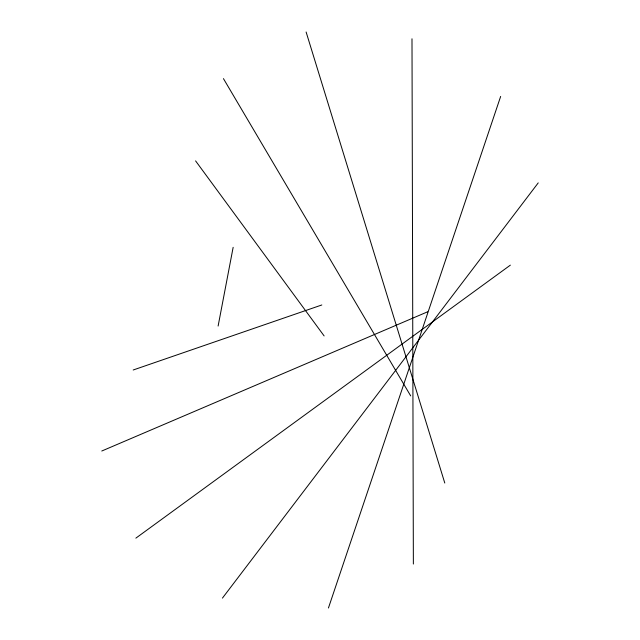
<?xml version="1.0" encoding="UTF-8"?>
<svg xmlns="http://www.w3.org/2000/svg" width="640" height="640" viewBox="0 0 640 640"><rect width="100%" height="100%" fill="white"/><g stroke="black" fill="none" stroke-linecap="round" stroke-linejoin="round"><path stroke-width="0.96" d="M218.12 326.04L233.152 247.328M328.44 608L500.656 96.432M222.44 598.104L538.224 182.888M135.864 538.144L510.36 265.136M101.776 451.016L427.696 311.768M133.192 370L321.816 304.968M195.584 160.88L324.12 335.928M223.448 78.632L410.696 395.896M306.112 32L444.784 483.024M411.992 38.8L413.368 564.04"/></g></svg>
